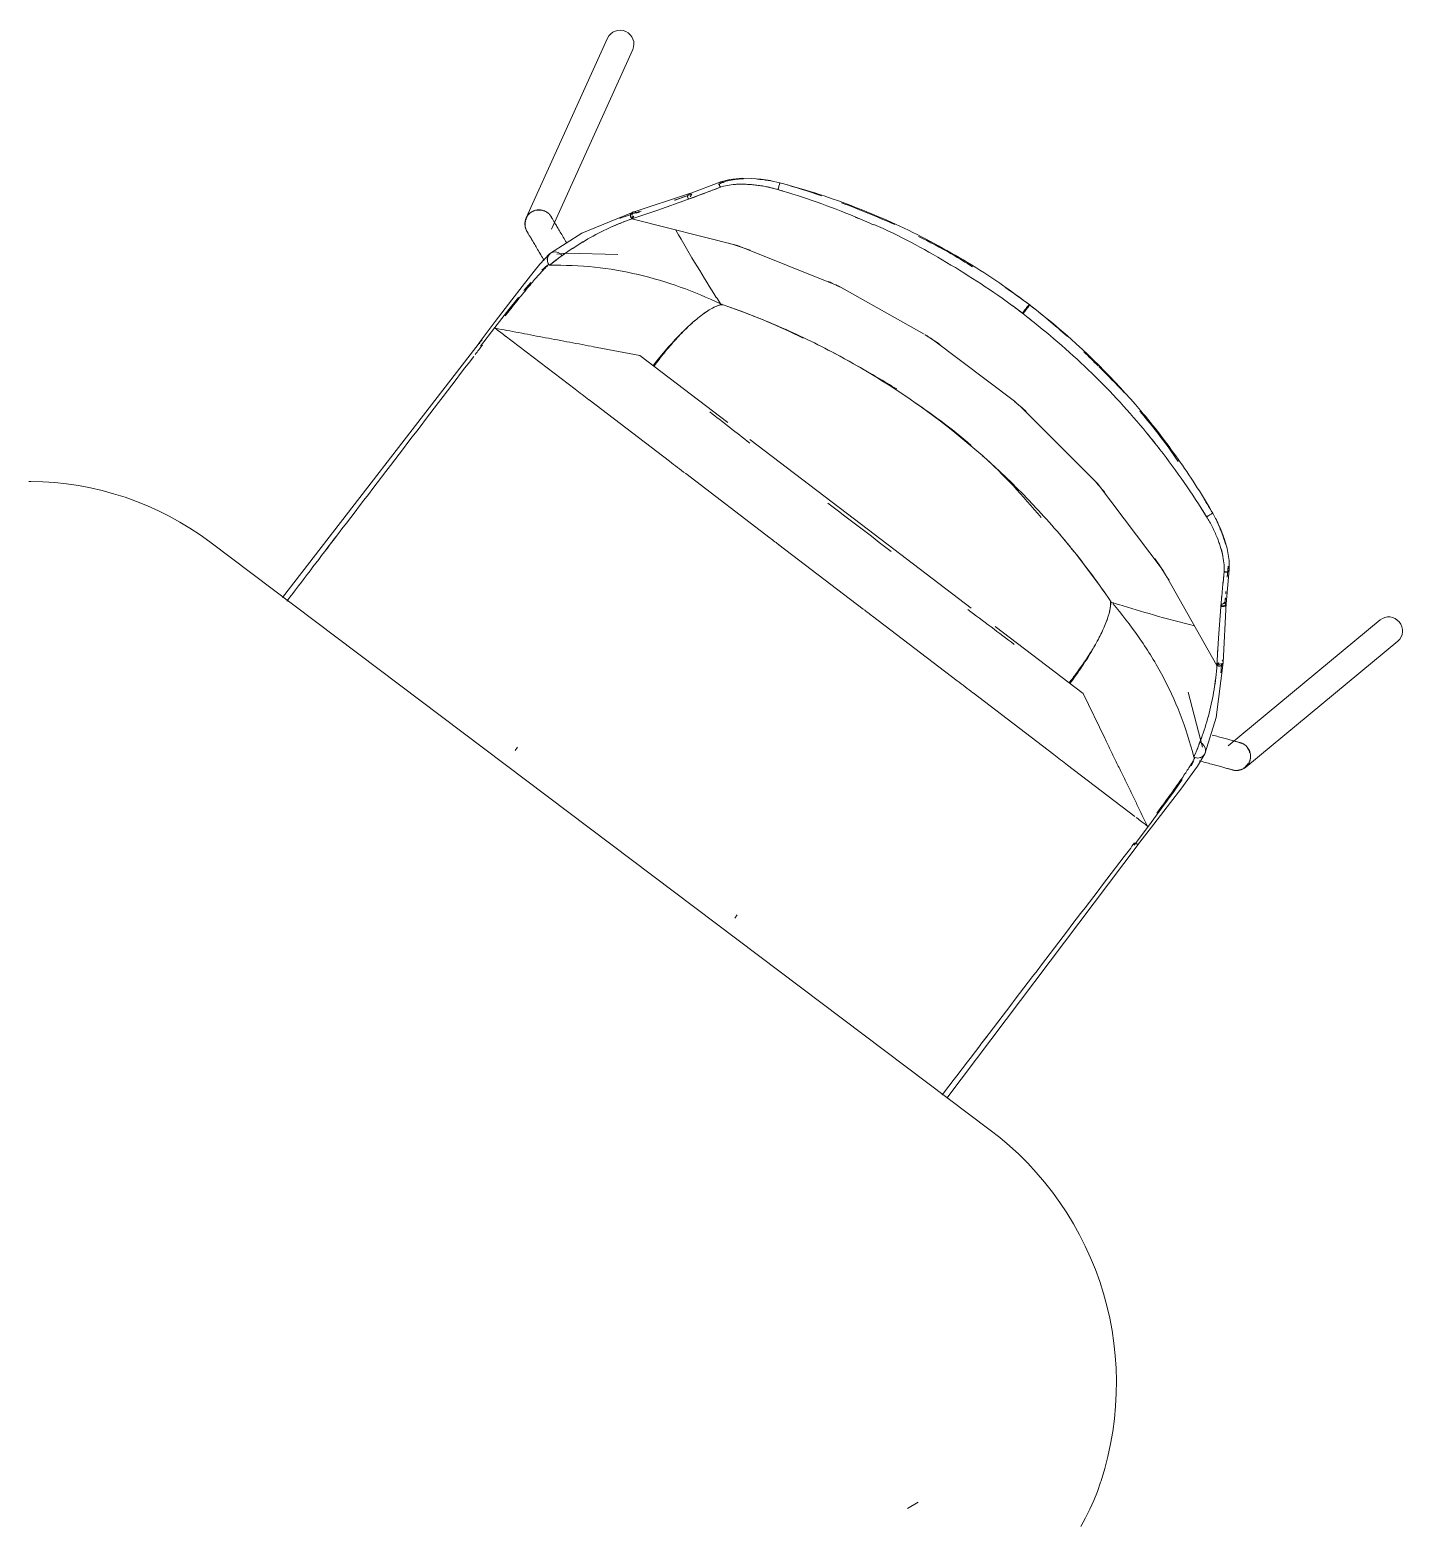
# Model space of a CAD drawing. Header units: millimetres. Extents: x 79795 to 317870, y -36033 to 97293.
# Drawn here: x 168644 to 169422, y 11565 to 12410 of the extents above; entities that cross this region are included whole.
import ezdxf

# ---------------------------------------------------------------- set-up
doc = ezdxf.new("R2010")
doc.units = ezdxf.units.MM
doc.header["$MEASUREMENT"] = 0
doc.layers.add('I-FURN', color=8, linetype='CONTINUOUS', lineweight=9)

msp = doc.modelspace()

# ---------------------------------------------------------------- linework, layer by layer
at = {"layer": 'I-FURN'}
for p, q in [((168971.22, 12405.4), (168925.16, 12303.66)), ((168939.37, 12297.23), (168985.43, 12398.96)), ((169035.33, 12323.96), (169017.38, 12317.27)), ((169037.46, 12324.02), (169033.84, 12322.65)), ((169034.87, 12323.67), (169034.63, 12323.35)), ((169035.19, 12323.9), (169034.87, 12323.67)), ((169035.55, 12324.02), (169035.19, 12323.9)), ((169040.44, 12325.37), (169035.26, 12323.93)), ((169035.94, 12324.03), (169035.55, 12324.02)), ((169036.34, 12323.93), (169035.94, 12324.03)), ((169036.7, 12323.72), (169036.34, 12323.93)), ((169047.34, 12326.02), (169040.44, 12325.37)), ((169052.49, 12325.98), (169047.34, 12326.02)), ((169057.95, 12325.51), (169052.49, 12325.98)), ((169063.36, 12324.67), (169057.95, 12325.51)), ((169017.55, 12317.33), (168985.6, 12306.87)), ((169018.67, 12317.03), (169009.38, 12313.7)), ((169016.36, 12315.8), (169016.44, 12316.23)), ((169016.39, 12315.35), (169016.36, 12315.8)), ((169016.39, 12313.94), (169035.16, 12321)), ((169016.52, 12314.91), (169016.39, 12315.35)), ((169016.44, 12316.23), (169016.61, 12316.63)), ((169016.58, 12316.29), (169016.51, 12315.85)), ((169016.51, 12315.85), (169016.54, 12315.4)), ((169016.54, 12315.4), (169016.67, 12314.96)), ((169016.75, 12316.68), (169016.58, 12316.29)), ((169016.87, 12316.95), (169017.2, 12317.19)), ((169017.35, 12317.25), (169017.01, 12317.01)), ((169017.2, 12317.19), (169017.58, 12317.33)), ((169017.73, 12317.38), (169017.35, 12317.25)), ((169017.58, 12317.33), (169017.99, 12317.35)), ((169018.14, 12317.41), (169017.73, 12317.38)), ((169018.78, 12317.07), (169017.9, 12315.6)), ((169018.06, 12315.68), (169018.93, 12317.13)), ((169034.48, 12322.96), (169034.43, 12322.54)), ((169034.43, 12322.54), (169034.47, 12322.1)), ((169034.47, 12322.1), (169034.62, 12321.68)), ((169034.62, 12321.68), (169034.86, 12321.3)), ((169034.86, 12321.3), (169035.17, 12320.99)), ((169067.71, 12319.94), (169067.65, 12319.73)), ((169067.8, 12320.26), (169067.71, 12319.94)), ((169067.91, 12320.65), (169067.8, 12320.26)), ((169068.03, 12321.09), (169067.91, 12320.65)), ((169068.17, 12321.56), (169068.03, 12321.09)), ((169068.3, 12322.03), (169068.17, 12321.56)), ((169068.43, 12322.47), (169068.3, 12322.03)), ((169068.54, 12322.86), (169068.43, 12322.47)), ((169068.62, 12323.16), (169068.54, 12322.86)), ((169068.69, 12323.37), (169068.62, 12323.16)), ((169068.72, 12323.47), (169068.69, 12323.37)), ((168927.71, 12306.63), (168927.97, 12306.81)), ((168927.97, 12306.81), (168928.24, 12306.98)), ((168928.24, 12306.98), (168928.31, 12307.03)), ((168928.31, 12307.03), (168928.59, 12307.19)), ((168928.59, 12307.19), (168928.88, 12307.33)), ((168928.88, 12307.33), (168929.17, 12307.47)), ((168929.17, 12307.47), (168929.46, 12307.59)), ((168929.46, 12307.59), (168929.76, 12307.7)), ((168929.76, 12307.7), (168930.07, 12307.8)), ((168930.07, 12307.8), (168930.37, 12307.89)), ((168930.37, 12307.89), (168930.68, 12307.96)), ((168930.68, 12307.96), (168931, 12308.02)), ((168931, 12308.02), (168931.32, 12308.07)), ((168931.32, 12308.07), (168931.63, 12308.11)), ((168931.63, 12308.11), (168931.95, 12308.13)), ((168931.95, 12308.13), (168932.27, 12308.14)), ((168932.27, 12308.14), (168932.59, 12308.14)), ((168932.59, 12308.14), (168932.91, 12308.13)), ((168932.91, 12308.13), (168933.23, 12308.1)), ((168933.23, 12308.1), (168933.55, 12308.06)), ((168933.55, 12308.06), (168933.86, 12308.01)), ((168933.86, 12308.01), (168934.18, 12307.94)), ((168934.18, 12307.94), (168934.49, 12307.87)), ((168934.49, 12307.87), (168934.79, 12307.78)), ((168934.79, 12307.78), (168935.1, 12307.67)), ((168935.1, 12307.67), (168935.4, 12307.56)), ((168935.4, 12307.56), (168935.69, 12307.43)), ((168935.69, 12307.43), (168935.98, 12307.3)), ((168935.98, 12307.3), (168936.26, 12307.15)), ((168936.26, 12307.15), (168936.54, 12306.99)), ((168936.54, 12306.99), (168936.81, 12306.81)), ((168936.81, 12306.81), (168937.07, 12306.63)), ((168985.6, 12306.87), (168956.66, 12294.92)), ((168984.81, 12306.43), (168985.21, 12306.7)), ((168984.98, 12302.98), (168999.59, 12307.9)), ((168985.21, 12306.7), (168985.14, 12304.95)), ((168989.2, 12306.92), (168987.37, 12306.34)), ((168999.59, 12307.9), (169016.39, 12313.94)), ((169016.75, 12314.51), (169016.52, 12314.91)), ((169016.67, 12314.96), (169016.89, 12314.57)), ((169017.05, 12314.18), (169016.75, 12314.51)), ((169016.89, 12314.57), (169017.2, 12314.24)), ((168924.39, 12300.35), (168924.41, 12300.67)), ((168924.39, 12300.03), (168924.39, 12300.35)), ((168924.4, 12299.71), (168924.39, 12300.03)), ((168924.43, 12299.39), (168924.4, 12299.71)), ((168924.41, 12300.67), (168924.43, 12300.99)), ((168924.43, 12300.99), (168924.47, 12301.3)), ((168924.46, 12299.07), (168924.43, 12299.39)), ((168924.51, 12298.75), (168924.46, 12299.07)), ((168924.47, 12301.3), (168924.53, 12301.62)), ((168924.57, 12298.44), (168924.51, 12298.75)), ((168924.53, 12301.62), (168924.59, 12301.93)), ((168924.65, 12298.13), (168924.57, 12298.44)), ((168924.59, 12301.93), (168924.67, 12302.24)), ((168924.67, 12302.24), (168924.76, 12302.55)), ((168924.76, 12302.55), (168924.86, 12302.85)), ((168924.86, 12302.85), (168924.98, 12303.15)), ((168924.98, 12303.15), (168925.1, 12303.45)), ((168925.1, 12303.45), (168925.24, 12303.73)), ((168925.24, 12303.73), (168925.39, 12304.02)), ((168925.39, 12304.02), (168925.55, 12304.29)), ((168925.55, 12304.29), (168925.72, 12304.56)), ((168925.72, 12304.56), (168925.9, 12304.83)), ((168925.9, 12304.83), (168926.1, 12305.08)), ((168926.1, 12305.08), (168926.3, 12305.33)), ((168926.3, 12305.33), (168926.51, 12305.57)), ((168926.51, 12305.57), (168926.73, 12305.8)), ((168926.73, 12305.8), (168926.96, 12306.02)), ((168926.96, 12306.02), (168927.2, 12306.24)), ((168927.2, 12306.24), (168927.45, 12306.44)), ((168927.45, 12306.44), (168927.71, 12306.63)), ((168937.07, 12306.63), (168937.33, 12306.44)), ((168937.33, 12306.44), (168937.58, 12306.24)), ((168937.58, 12306.24), (168937.82, 12306.03)), ((168937.82, 12306.03), (168938.05, 12305.8)), ((168938.05, 12305.8), (168938.27, 12305.57)), ((168938.27, 12305.57), (168938.48, 12305.33)), ((168938.48, 12305.33), (168938.68, 12305.09)), ((168938.68, 12305.09), (168938.88, 12304.83)), ((168938.88, 12304.83), (168939.06, 12304.57)), ((168939.06, 12304.57), (168939.23, 12304.3)), ((168939.23, 12304.3), (168939.27, 12304.22)), ((168939.28, 12304.22), (168939.27, 12304.22)), ((168939.27, 12304.22), (168939.28, 12304.21)), ((168939.3, 12304.18), (168939.28, 12304.22)), ((168939.28, 12304.21), (168939.31, 12304.16)), ((168939.34, 12304.11), (168939.3, 12304.18)), ((168939.31, 12304.16), (168939.36, 12304.07)), ((168939.4, 12304), (168939.34, 12304.11)), ((168939.36, 12304.07), (168939.38, 12304.04)), ((168939.48, 12303.87), (168939.4, 12304)), ((168939.59, 12303.7), (168939.48, 12303.87)), ((168939.71, 12303.49), (168939.59, 12303.7)), ((168939.84, 12303.26), (168939.71, 12303.49)), ((168940, 12302.99), (168939.84, 12303.26)), ((168940.18, 12302.69), (168940, 12302.99)), ((168940.37, 12302.37), (168940.18, 12302.69)), ((168940.59, 12302.01), (168940.37, 12302.37)), ((168940.82, 12301.62), (168940.59, 12302.01)), ((168941.07, 12301.2), (168940.82, 12301.62)), ((168941.33, 12300.75), (168941.07, 12301.2)), ((168941.61, 12300.28), (168941.33, 12300.75)), ((168941.91, 12299.77), (168941.61, 12300.28)), ((168942.22, 12299.25), (168941.91, 12299.77)), ((168942.55, 12298.69), (168942.22, 12299.25)), ((168942.89, 12298.12), (168942.55, 12298.69)), ((168984.1, 12304.72), (168984.13, 12305.2)), ((168984.2, 12304.24), (168984.1, 12304.72)), ((168984.13, 12305.2), (168984.25, 12305.66)), ((168984.4, 12303.8), (168984.2, 12304.24)), ((168984.25, 12305.66), (168984.49, 12306.08)), ((168984.69, 12303.41), (168984.4, 12303.8)), ((168984.49, 12306.08), (168984.81, 12306.43)), ((168985.06, 12303.1), (168984.69, 12303.41)), ((169044.76, 12287.93), (168984.98, 12302.98)), ((168985.06, 12303.1), (168986.05, 12304.57)), ((168985.06, 12303.09), (168986.11, 12304.57)), ((168986.05, 12304.57), (168985.06, 12303.09)), ((168985.06, 12303.09), (168986.11, 12304.57)), ((168985.12, 12304.53), (168985.06, 12303.1)), ((168924.74, 12297.82), (168924.65, 12298.13)), ((168924.83, 12297.52), (168924.74, 12297.82)), ((168924.95, 12297.22), (168924.83, 12297.52)), ((168925.07, 12296.92), (168924.95, 12297.22)), ((168925.2, 12296.63), (168925.07, 12296.92)), ((168925.35, 12296.35), (168925.2, 12296.63)), ((168925.51, 12296.07), (168925.35, 12296.35)), ((168925.53, 12296.04), (168925.51, 12296.07)), ((168925.51, 12296.07), (168925.51, 12296.07)), ((168925.51, 12296.07), (168925.52, 12296.05)), ((168925.52, 12296.05), (168925.55, 12296)), ((168925.56, 12295.98), (168925.53, 12296.04)), ((168925.55, 12296), (168925.6, 12295.92)), ((168925.62, 12295.88), (168925.56, 12295.98)), ((168925.6, 12295.92), (168925.67, 12295.8)), ((168925.67, 12295.8), (168925.75, 12295.65)), ((168925.75, 12295.65), (168925.86, 12295.47)), ((168925.86, 12295.47), (168925.99, 12295.26)), ((168925.99, 12295.26), (168926.13, 12295.01)), ((168926.13, 12295.01), (168926.3, 12294.73)), ((168926.3, 12294.73), (168926.48, 12294.42)), ((168926.48, 12294.42), (168926.68, 12294.08)), ((168926.68, 12294.08), (168926.9, 12293.71)), ((168926.9, 12293.71), (168927.14, 12293.31)), ((168927.14, 12293.31), (168927.4, 12292.88)), ((168927.4, 12292.88), (168927.67, 12292.42)), ((168927.67, 12292.42), (168927.95, 12291.94)), ((168927.95, 12291.94), (168928.26, 12291.43)), ((168928.26, 12291.43), (168928.58, 12290.89)), ((168928.58, 12290.89), (168928.91, 12290.33)), ((168928.91, 12290.33), (168929.26, 12289.74)), ((168956.66, 12294.92), (168938.88, 12283.64)), ((168943.25, 12297.51), (168942.89, 12298.12)), ((168943.62, 12296.89), (168943.25, 12297.51)), ((168944, 12296.24), (168943.62, 12296.89)), ((168944.4, 12295.58), (168944, 12296.24)), ((168944.8, 12294.89), (168944.4, 12295.58)), ((168945.22, 12294.19), (168944.8, 12294.89)), ((168945.65, 12293.46), (168945.22, 12294.19)), ((168946.08, 12292.73), (168945.65, 12293.46)), ((168946.53, 12291.97), (168946.08, 12292.73)), ((168946.98, 12291.21), (168946.53, 12291.97)), ((168947.45, 12290.43), (168946.98, 12291.21)), ((168947.91, 12289.64), (168947.45, 12290.43)), ((168929.26, 12289.74), (168929.62, 12289.13)), ((168929.62, 12289.13), (168929.99, 12288.5)), ((168929.99, 12288.5), (168930.38, 12287.84)), ((168930.38, 12287.84), (168930.78, 12287.17)), ((168930.78, 12287.17), (168931.19, 12286.48)), ((168931.19, 12286.48), (168931.61, 12285.77)), ((168931.61, 12285.77), (168932.04, 12285.04)), ((168932.04, 12285.04), (168932.48, 12284.29)), ((168932.48, 12284.29), (168932.93, 12283.54)), ((168938.4, 12283.31), (168932.82, 12277.32)), ((168932.93, 12283.54), (168933.39, 12282.76)), ((168933.39, 12282.76), (168933.85, 12281.98)), ((168933.85, 12281.98), (168934.32, 12281.19)), ((168937.27, 12281.29), (168937.73, 12282.36)), ((168939.29, 12283.87), (168938.4, 12283.31)), ((168938.45, 12283.27), (168939.38, 12283.96)), ((168939.86, 12284.1), (168939.29, 12283.87)), ((168939.38, 12283.96), (168939.61, 12284.07)), ((168940.47, 12284.26), (168939.86, 12284.1)), ((168941.79, 12284.32), (168940.47, 12284.26)), ((168943.17, 12283.99), (168941.79, 12284.32)), ((168948.18, 12283.57), (168942.47, 12283.01)), ((168944.47, 12283.26), (168943.17, 12283.99)), ((168945.55, 12282.14), (168944.47, 12283.26)), ((168976.99, 12282.81), (168948.18, 12283.57)), ((169102.02, 12264.93), (169044.76, 12287.93)), ((168929.68, 12273.5), (168922.8, 12264.82)), ((168932.82, 12277.32), (168929.68, 12273.5)), ((168933.98, 12274.08), (168937.11, 12276.83)), ((168934.32, 12281.19), (168934.8, 12280.38)), ((168934.8, 12280.38), (168935.28, 12279.57)), ((168937.09, 12280.12), (168937.27, 12281.29)), ((168937.11, 12276.83), (168937.95, 12277.19)), ((168922.8, 12264.82), (168916.95, 12257.25)), ((168923.88, 12262.43), (168927.72, 12267.07)), ((169150.45, 12237.83), (169102.02, 12264.93)), ((168916.95, 12257.25), (168907.66, 12244.99)), ((168915.32, 12251.73), (168920.69, 12258.49)), ((168907.4, 12241.61), (168915.32, 12251.73)), ((168913.26, 12248.24), (168916.27, 12251.93)), ((168916.27, 12251.93), (168916.36, 12252.03)), ((169206.01, 12249.76), (169206.2, 12250.01)), ((169206.2, 12250.01), (169206.5, 12250.4)), ((169206.56, 12249.73), (169206.37, 12249.48)), ((169206.5, 12250.4), (169206.89, 12250.91)), ((169206.86, 12250.12), (169206.56, 12249.73)), ((169207.25, 12250.63), (169206.86, 12250.12)), ((169206.89, 12250.91), (169207.34, 12251.51)), ((169207.71, 12251.23), (169207.25, 12250.63)), ((169207.34, 12251.51), (169207.83, 12252.15)), ((169208.2, 12251.87), (169207.71, 12251.23)), ((169207.83, 12252.15), (169208.32, 12252.79)), ((169208.68, 12252.51), (169208.2, 12251.87)), ((169208.32, 12252.79), (169208.78, 12253.39)), ((169209.14, 12253.11), (169208.68, 12252.51)), ((169208.78, 12253.39), (169209.17, 12253.9)), ((169209.53, 12253.62), (169209.14, 12253.11)), ((169209.17, 12253.9), (169209.47, 12254.29)), ((169209.47, 12254.29), (169209.66, 12254.54)), ((169209.83, 12254.01), (169209.53, 12253.62)), ((169209.66, 12254.54), (169209.72, 12254.63)), ((169210.02, 12254.26), (169209.83, 12254.01)), ((169210.09, 12254.35), (169210.02, 12254.26)), ((168907.66, 12244.99), (168898.57, 12232.86)), ((168899.2, 12231.04), (168907.4, 12241.61)), ((168899.8, 12234.43), (168787.12, 12088.68)), ((168899.83, 12234.44), (168899.8, 12234.38)), ((168899.89, 12234.23), (168900.11, 12233.99)), ((168900.27, 12234.27), (168899.99, 12234.4)), ((168952.81, 12206.63), (168913.18, 12236.88)), ((168962.26, 12230.87), (168989.5, 12225.76)), ((169155.71, 12234.4), (169150.99, 12237.48)), ((169201.41, 12199.87), (169155.71, 12234.4)), ((168989.5, 12225.76), (169039.33, 12187.72)), ((169006.26, 12165.83), (168960.68, 12200.62)), ((169204.81, 12196.92), (169201.57, 12199.73)), ((169248.42, 12153.18), (169204.81, 12196.92)), ((169051.74, 12178.25), (169114.9, 12130.03)), ((169063.16, 12122.4), (169015.4, 12158.85)), ((168644.7, 12154.38), (168643.72, 12154.38)), ((168651.5, 12154.2), (168644.7, 12154.38)), ((168658.29, 12153.75), (168651.5, 12154.2)), ((168665.05, 12153.04), (168658.29, 12153.75)), ((168671.78, 12152.05), (168665.05, 12153.04)), ((168678.46, 12150.79), (168671.78, 12152.05)), ((168685.09, 12149.27), (168678.46, 12150.79)), ((168691.65, 12147.48), (168685.09, 12149.27)), ((168698.13, 12145.44), (168691.65, 12147.48)), ((169285.71, 12104), (169248.42, 12153.18)), ((168704.53, 12143.13), (168698.13, 12145.44)), ((168710.83, 12140.57), (168704.53, 12143.13)), ((168717.02, 12137.77), (168710.83, 12140.57)), ((168723.09, 12134.71), (168717.02, 12137.77)), ((168729.04, 12131.42), (168723.09, 12134.71)), ((168734.85, 12127.89), (168729.04, 12131.42)), ((169114.9, 12130.03), (169177.02, 12082.61)), ((169310.24, 12134.41), (169310.34, 12134.46)), ((169310.34, 12134.46), (169310.54, 12134.58)), ((169310.54, 12134.58), (169310.81, 12134.75)), ((169310.81, 12134.75), (169311.16, 12134.96)), ((169311.16, 12134.96), (169311.56, 12135.19)), ((169311.56, 12135.19), (169311.98, 12135.45)), ((169311.98, 12135.45), (169312.39, 12135.7)), ((169312.39, 12135.7), (169312.79, 12135.94)), ((169312.79, 12135.94), (169313.13, 12136.15)), ((169313.13, 12136.15), (169313.4, 12136.31)), ((169313.4, 12136.31), (169313.58, 12136.42)), ((169313.58, 12136.42), (169313.67, 12136.48)), ((169316.24, 12131.64), (169318.48, 12126.64)), ((168740.52, 12124.13), (168734.85, 12127.89)), ((168746.03, 12120.15), (168740.52, 12124.13)), ((169318.48, 12126.64), (169320.37, 12121.49)), ((169320.37, 12121.49), (169321.77, 12116.53)), ((169187.77, 11787.27), (168746.03, 12120.15)), ((169115.87, 12082.15), (169068.13, 12118.6)), ((169321.77, 12116.53), (169322.96, 12109.7)), ((169315.99, 12050.31), (169285.71, 12104)), ((169322.96, 12104.5), (169321.21, 12085.07)), ((169322.44, 12106.44), (169321.86, 12100.32)), ((169322.96, 12109.7), (169322.94, 12104.33)), ((169319.5, 12096.88), (169320.14, 12103.46)), ((169318.27, 12083.49), (169318.84, 12089.83)), ((169320.82, 12088.47), (169320.65, 12086.51)), ((169321.12, 12092.04), (169321.02, 12090.83)), ((169316.87, 12065.69), (169318.27, 12083.49)), ((169319.2, 12085.24), (169318.35, 12084.35)), ((169318.35, 12084.35), (169318.75, 12084.14)), ((169318.75, 12084.14), (169319.19, 12084.03)), ((169319.19, 12084.03), (169319.64, 12084.02)), ((169319.56, 12085.24), (169320.64, 12086.37)), ((169321.24, 12085.5), (169319.57, 12051.93)), ((169319.64, 12084.02), (169320.09, 12084.11)), ((169320.09, 12084.11), (169320.49, 12084.3)), ((169320.49, 12084.3), (169320.82, 12084.57)), ((169320.65, 12086.51), (169320.54, 12085.16)), ((169320.82, 12084.57), (169321.07, 12084.9)), ((169321.07, 12084.9), (169321.21, 12085.29)), ((169321.24, 12085.69), (169321.16, 12086.09)), ((169321.21, 12085.29), (169321.24, 12085.69)), ((169168.96, 12041.63), (169121.11, 12078.16)), ((169190.46, 12072.35), (169240.3, 12034.31)), ((169408.45, 12076.04), (169322.46, 12004.8)), ((169315.99, 12050.31), (169316.87, 12065.69)), ((169332.41, 11992.78), (169418.4, 12064.03)), ((169319.57, 12051.93), (169315.67, 12020.86)), ((169317.22, 12051.81), (169316.07, 12050.41)), ((169317.22, 12051.81), (169316.07, 12050.41)), ((169317.23, 12051.75), (169316.07, 12050.41)), ((169316.07, 12050.41), (169317.45, 12050.85)), ((169316.48, 12050.14), (169316.07, 12050.41)), ((169316.08, 12050.41), (169317.23, 12051.75)), ((169316.93, 12049.96), (169316.48, 12050.14)), ((169317.41, 12049.88), (169316.93, 12049.96)), ((169317.89, 12049.92), (169317.41, 12049.88)), ((169317.69, 12050.92), (169319.52, 12051.51)), ((169318.35, 12050.06), (169317.89, 12049.92)), ((169318.76, 12050.31), (169318.35, 12050.06)), ((169319.1, 12050.65), (169318.76, 12050.31)), ((169319.36, 12051.05), (169319.1, 12050.65)), ((169319.52, 12051.51), (169319.36, 12051.05)), ((169223.67, 11999.87), (169178.02, 12034.71)), ((169240.3, 12034.31), (169252.57, 12009.07)), ((169307.93, 12004.03), (169299.77, 12035.2)), ((169315.67, 12020.86), (169309.48, 12000.74)), ((168920.25, 12003.94), (168918.94, 12002.22)), ((169306.28, 12006.77), (169307.64, 12006.02)), ((169307.64, 12006.02), (169308.69, 12004.97)), ((169308.69, 12004.97), (169309.37, 12003.73)), ((169309.37, 12003.73), (169309.66, 12002.44)), ((169313.44, 12010.88), (169313.36, 12010.9)), ((169314.32, 12010.64), (169313.44, 12010.88)), ((169315.19, 12010.4), (169314.32, 12010.64)), ((169316.04, 12010.17), (169315.19, 12010.4)), ((169316.87, 12009.94), (169316.04, 12010.17)), ((169317.68, 12009.71), (169316.87, 12009.94)), ((169318.48, 12009.49), (169317.68, 12009.71)), ((169319.26, 12009.28), (169318.48, 12009.49)), ((169320.01, 12009.07), (169319.26, 12009.28)), ((169320.75, 12008.87), (169320.01, 12009.07)), ((169321.46, 12008.68), (169320.75, 12008.87)), ((169322.14, 12008.49), (169321.46, 12008.68)), ((169322.8, 12008.31), (169322.14, 12008.49)), ((169323.43, 12008.14), (169322.8, 12008.31)), ((169324.03, 12007.97), (169323.43, 12008.14)), ((169324.6, 12007.81), (169324.03, 12007.97)), ((169325.15, 12007.66), (169324.6, 12007.81)), ((169325.66, 12007.52), (169325.15, 12007.66)), ((169326.14, 12007.39), (169325.66, 12007.52)), ((169326.59, 12007.27), (169326.14, 12007.39)), ((169327, 12007.15), (169326.59, 12007.27)), ((169327.39, 12007.05), (169327, 12007.15)), ((169327.73, 12006.95), (169327.39, 12007.05)), ((169328.05, 12006.87), (169327.73, 12006.95)), ((169328.32, 12006.79), (169328.05, 12006.87)), ((169328.56, 12006.73), (169328.32, 12006.79)), ((169328.77, 12006.67), (169328.56, 12006.73)), ((169328.93, 12006.62), (169328.77, 12006.67)), ((169329.06, 12006.59), (169328.93, 12006.62)), ((169329.02, 12006.6), (169329.13, 12006.57)), ((169329.16, 12006.56), (169329.06, 12006.59)), ((169329.13, 12006.57), (169329.2, 12006.55)), ((169329.21, 12006.55), (169329.16, 12006.56)), ((169329.2, 12006.55), (169329.23, 12006.54)), ((169329.23, 12006.54), (169329.21, 12006.55)), ((169329.23, 12006.54), (169329.54, 12006.45)), ((169329.23, 12006.54), (169329.23, 12006.54)), ((169329.54, 12006.45), (169329.84, 12006.35)), ((169329.84, 12006.35), (169330.14, 12006.23)), ((169330.14, 12006.23), (169330.43, 12006.11)), ((169330.43, 12006.11), (169330.72, 12005.97)), ((169330.72, 12005.97), (169331.01, 12005.82)), ((169331.01, 12005.82), (169331.28, 12005.66)), ((169331.28, 12005.66), (169331.55, 12005.48)), ((169331.55, 12005.48), (169331.81, 12005.3)), ((169331.81, 12005.3), (169332.07, 12005.11)), ((169332.07, 12005.11), (169332.32, 12004.91)), ((169332.32, 12004.91), (169332.56, 12004.69)), ((169332.56, 12004.69), (169332.79, 12004.47)), ((169332.79, 12004.47), (169333.01, 12004.24)), ((169333.01, 12004.24), (169333.22, 12004)), ((169333.22, 12004), (169333.42, 12003.75)), ((169333.42, 12003.75), (169333.61, 12003.49)), ((169333.61, 12003.49), (169333.79, 12003.23)), ((169333.79, 12003.23), (169333.96, 12002.96)), ((169333.96, 12002.96), (169334.12, 12002.68)), ((169334.12, 12002.68), (169334.27, 12002.4)), ((169303.01, 11996.25), (169301.55, 11993.49)), ((169303.5, 11998.14), (169303.38, 11997.23)), ((169309.29, 12000.19), (169304.98, 11993.23)), ((169305.93, 11996.35), (169306.84, 11996.1)), ((169307.64, 11998.56), (169306.55, 11998.08)), ((169306.84, 11996.1), (169307.75, 11995.85)), ((169308.55, 11999.29), (169307.64, 11998.56)), ((169307.75, 11995.85), (169308.65, 11995.6)), ((169308.65, 11995.6), (169309.53, 11995.36)), ((169309.65, 12001.31), (169309.24, 12000.23)), ((169309.59, 12001.2), (169309.29, 12000.19)), ((169309.53, 11995.36), (169310.41, 11995.12)), ((169309.66, 12001.8), (169309.59, 12001.2)), ((169309.66, 12002.44), (169309.66, 12001.8)), ((169310.41, 11995.12), (169311.26, 11994.88)), ((169311.26, 11994.88), (169312.11, 11994.65)), ((169312.11, 11994.65), (169312.94, 11994.43)), ((169312.94, 11994.43), (169313.75, 11994.2)), ((169313.75, 11994.2), (169314.53, 11993.99)), ((169333.59, 11994.13), (169333.39, 11993.87)), ((169333.77, 11994.39), (169333.59, 11994.13)), ((169333.94, 11994.66), (169333.77, 11994.39)), ((169334.1, 11994.94), (169333.94, 11994.66)), ((169334.25, 11995.22), (169334.1, 11994.94)), ((169334.39, 11995.51), (169334.25, 11995.22)), ((169334.27, 12002.4), (169334.41, 12002.11)), ((169334.52, 11995.8), (169334.39, 11995.51)), ((169334.41, 12002.11), (169334.53, 12001.82)), ((169334.63, 11996.1), (169334.52, 11995.8)), ((169334.53, 12001.82), (169334.65, 12001.52)), ((169334.74, 11996.4), (169334.63, 11996.1)), ((169334.65, 12001.52), (169334.75, 12001.21)), ((169334.83, 11996.71), (169334.74, 11996.4)), ((169334.75, 12001.21), (169334.84, 12000.91)), ((169334.85, 11996.79), (169334.83, 11996.71)), ((169334.84, 12000.91), (169334.92, 12000.6)), ((169334.93, 11997.1), (169334.85, 11996.79)), ((169334.92, 12000.6), (169334.98, 12000.28)), ((169334.99, 11997.42), (169334.93, 11997.1)), ((169334.98, 12000.28), (169335.03, 11999.97)), ((169335.04, 11997.73), (169334.99, 11997.42)), ((169335.03, 11999.97), (169335.07, 11999.65)), ((169335.08, 11998.05), (169335.04, 11997.73)), ((169335.07, 11999.65), (169335.1, 11999.33)), ((169335.1, 11998.37), (169335.08, 11998.05)), ((169335.1, 11999.33), (169335.11, 11999.01)), ((169335.11, 11998.69), (169335.1, 11998.37)), ((169335.11, 11999.01), (169335.11, 11998.69)), ((169269.55, 11964.84), (169231.48, 11993.9)), ((169302.13, 11989.19), (169295.57, 11980.26)), ((169304.98, 11993.23), (169302.13, 11989.19)), ((169314.53, 11993.99), (169315.3, 11993.78)), ((169315.3, 11993.78), (169316.05, 11993.57)), ((169316.05, 11993.57), (169316.78, 11993.37)), ((169316.78, 11993.37), (169317.47, 11993.18)), ((169317.47, 11993.18), (169318.15, 11992.99)), ((169318.15, 11992.99), (169318.8, 11992.82)), ((169318.8, 11992.82), (169319.42, 11992.65)), ((169319.42, 11992.65), (169320.01, 11992.48)), ((169320.01, 11992.48), (169320.57, 11992.33)), ((169320.57, 11992.33), (169321.1, 11992.18)), ((169321.1, 11992.18), (169321.6, 11992.04)), ((169321.6, 11992.04), (169322.07, 11991.92)), ((169322.07, 11991.92), (169322.51, 11991.8)), ((169322.51, 11991.8), (169322.91, 11991.69)), ((169322.91, 11991.69), (169323.28, 11991.58)), ((169323.28, 11991.58), (169323.62, 11991.49)), ((169323.62, 11991.49), (169323.91, 11991.41)), ((169323.91, 11991.41), (169324.18, 11991.34)), ((169324.18, 11991.34), (169324.4, 11991.28)), ((169324.4, 11991.28), (169324.6, 11991.22)), ((169324.6, 11991.22), (169324.75, 11991.18)), ((169324.75, 11991.18), (169324.87, 11991.15)), ((169324.83, 11991.16), (169324.79, 11991.17)), ((169324.92, 11991.13), (169324.83, 11991.16)), ((169324.87, 11991.15), (169324.95, 11991.13)), ((169324.98, 11991.12), (169324.92, 11991.13)), ((169324.95, 11991.13), (169324.99, 11991.12)), ((169325, 11991.11), (169324.98, 11991.12)), ((169324.99, 11991.12), (169325, 11991.11)), ((169325.08, 11991.09), (169325, 11991.11)), ((169325.39, 11991.02), (169325.08, 11991.09)), ((169325.7, 11990.95), (169325.39, 11991.02)), ((169326.02, 11990.9), (169325.7, 11990.95)), ((169326.34, 11990.87), (169326.02, 11990.9)), ((169326.66, 11990.84), (169326.34, 11990.87)), ((169326.98, 11990.83), (169326.66, 11990.84)), ((169327.3, 11990.83), (169326.98, 11990.83)), ((169327.62, 11990.84), (169327.3, 11990.83)), ((169327.93, 11990.87), (169327.62, 11990.84)), ((169328.25, 11990.91), (169327.93, 11990.87)), ((169328.57, 11990.96), (169328.25, 11990.91)), ((169328.88, 11991.03), (169328.57, 11990.96)), ((169329.19, 11991.1), (169328.88, 11991.03)), ((169329.5, 11991.19), (169329.19, 11991.1)), ((169329.8, 11991.29), (169329.5, 11991.19)), ((169330.1, 11991.41), (169329.8, 11991.29)), ((169330.4, 11991.53), (169330.1, 11991.41)), ((169330.69, 11991.67), (169330.4, 11991.53)), ((169330.97, 11991.82), (169330.69, 11991.67)), ((169331.25, 11991.98), (169330.97, 11991.82)), ((169331.52, 11992.15), (169331.25, 11991.98)), ((169331.78, 11992.33), (169331.52, 11992.15)), ((169332.04, 11992.52), (169331.78, 11992.33)), ((169332.28, 11992.72), (169332.04, 11992.52)), ((169332.52, 11992.94), (169332.28, 11992.72)), ((169332.76, 11993.16), (169332.52, 11992.94)), ((169332.98, 11993.39), (169332.76, 11993.16)), ((169333.19, 11993.63), (169332.98, 11993.39)), ((169333.39, 11993.87), (169333.19, 11993.63)), ((169291.88, 11979.15), (169284.91, 11969.6)), ((169295.57, 11980.26), (169289.81, 11972.63)), ((169296.46, 11985.63), (169291.88, 11979.15)), ((169284.91, 11969.6), (169277.25, 11959.3)), ((169289.81, 11972.63), (169280.43, 11960.43)), ((169284.93, 11970.68), (169282.09, 11966.69)), ((169280.43, 11960.43), (169271.12, 11948.47)), ((169277.25, 11959.3), (169269.2, 11948.59)), ((169271.44, 11948.93), (169163.18, 11805.27)), ((169270.09, 11949.65), (169270.55, 11949.34)), ((169270.55, 11949.34), (169270.94, 11949.11)), ((169270.94, 11949.11), (169271.23, 11948.96)), ((169271.37, 11949.1), (169271.17, 11949.33)), ((169271.23, 11948.96), (169271.4, 11948.91)), ((169271.45, 11948.96), (169271.37, 11949.1)), ((169271.4, 11948.91), (169271.45, 11948.96)), ((169043.27, 11907.31), (169044.58, 11909.03)), ((169193.13, 11783.08), (169187.77, 11787.27)), ((169198.6, 11778.43), (169193.13, 11783.08)), ((169203.88, 11773.58), (169198.6, 11778.43)), ((169208.96, 11768.51), (169203.88, 11773.58)), ((169213.84, 11763.25), (169208.96, 11768.51)), ((169218.5, 11757.79), (169213.84, 11763.25)), ((169222.94, 11752.16), (169218.5, 11757.79)), ((169227.15, 11746.35), (169222.94, 11752.16)), ((169231.12, 11740.37), (169227.15, 11746.35)), ((169234.85, 11734.24), (169231.12, 11740.37)), ((169238.34, 11727.97), (169234.85, 11734.24)), ((169241.57, 11721.57), (169238.34, 11727.97)), ((169244.54, 11715.04), (169241.57, 11721.57)), ((169247.25, 11708.39), (169244.54, 11715.04)), ((169249.69, 11701.64), (169247.25, 11708.39)), ((169251.86, 11694.8), (169249.69, 11701.64)), ((169253.75, 11687.88), (169251.86, 11694.8)), ((169255.37, 11680.89), (169253.75, 11687.88)), ((169256.7, 11673.84), (169255.37, 11680.89)), ((169257.75, 11666.75), (169256.7, 11673.84)), ((169258.52, 11659.61), (169257.75, 11666.75)), ((169259, 11652.45), (169258.52, 11659.61)), ((169259.2, 11645.28), (169259, 11652.45)), ((169259.1, 11638.11), (169259.2, 11645.28)), ((169258.06, 11623.8), (169258.72, 11630.94)), ((169258.72, 11630.94), (169259.1, 11638.11)), ((169257.11, 11616.69), (169258.06, 11623.8)), ((169255.87, 11609.62), (169257.11, 11616.69)), ((169254.36, 11602.61), (169255.87, 11609.62)), ((169252.56, 11595.66), (169254.36, 11602.61)), ((169250.21, 11587.93), (169250.49, 11588.79)), ((169250.49, 11588.79), (169252.56, 11595.66)), ((169246.36, 11577.68), (169248.39, 11582.77)), ((169248.39, 11582.77), (169250.21, 11587.93)), ((169147, 11576.71), (169140.86, 11573.03)), ((169241.7, 11567.78), (169244.13, 11572.68)), ((169244.13, 11572.68), (169246.36, 11577.68)), ((169239.08, 11562.97), (169241.7, 11567.78))]:
    msp.add_line(p, q, dxfattribs=at)
for centre, major_axis, ratio, start_param, end_param in [((168978.32, 12402.18), (7.11, -3.22), 0.972413, 1.570796, 3.141593), ((168978.32, 12402.18), (7.11, -3.22), 0.972413, 0, 1.570796), ((168932.27, 12300.44), (7.11, -3.22), 0.972413, 1.570796, 3.665191), ((168932.5, 12299.96), (6.88, 4.08), 0.991026, 2.356194, 3.141593), ((168932.5, 12299.96), (6.88, 4.08), 0.991026, 2.094395, 2.306929), ((169413.43, 12070.04), (-4.98, 6.01), 0.972413, 4.712389, 6.283185), ((169413.43, 12070.04), (-4.98, 6.01), 0.972413, 3.141593, 4.712389), ((169327.43, 11998.79), (-4.98, 6.01), 0.972413, 2.617994, 4.712389), ((169326.9, 11998.89), (2.12, 7.71), 0.991026, 5.235988, 5.472216), ((169326.9, 11998.89), (2.12, 7.71), 0.991026, 3.98724, 4.45059), ((169326.9, 11998.89), (2.12, 7.71), 0.991026, 3.141593, 3.665191)]:
    msp.add_ellipse(centre, major_axis=major_axis, ratio=ratio, start_param=start_param, end_param=end_param, dxfattribs=at)
for points, knots in [([(169034.63, 12323.35), (169034.76, 12323.59), (169035.05, 12323.87), (169035.54, 12324.04), (169035.93, 12324.05), (169036.33, 12323.94), (169036.57, 12323.8), (169036.69, 12323.71)], [-0.5, -0.5, -0.5, -0.5, -0.3333333, -0.25, -0.1666667, -0.0833333, 0, 0, 0, 0]), ([(169048.2, 12325.74), (169047.41, 12325.71), (169045.77, 12325.63), (169043.41, 12325.39), (169040.41, 12324.92), (169038.53, 12324.44), (169037.46, 12324.02)], [0.594049, 0.594049, 0.594049, 0.594049, 0.6666667, 0.75, 0.8333333, 1, 1, 1, 1]), ([(169048.02, 12325.92), (169046.76, 12325.87), (169044.69, 12325.76), (169043.08, 12325.43), (169042.48, 12325.28)], [0.5492901, 0.5492901, 0.5492901, 0.5492901, 0.6666667, 0.7441692, 0.7441692, 0.7441692, 0.7441692]), ([(169070.25, 12323.07), (169068.08, 12323.63), (169064.81, 12324.39), (169060.51, 12325.06), (169057.96, 12325.36), (169056.49, 12325.49), (169056.06, 12325.53)], [0, 0, 0, 0, 0.1666667, 0.25, 0.3333333, 0.368513, 0.368513, 0.368513, 0.368513]), ([(169017.05, 12314.18), (169019.92, 12315.24), (169025.81, 12317.43), (169031.99, 12319.77), (169035.16, 12320.99)], [0, 0, 0, 0, 0.5, 0.9991888, 0.9991888, 0.9991888, 0.9991888]), ([(169035.16, 12321), (169036.22, 12321.42), (169038.71, 12322.07), (169042.63, 12322.55), (169046.12, 12322.68), (169048.9, 12322.66), (169051.82, 12322.51), (169054.85, 12322.23), (169057.98, 12321.81), (169060.76, 12321.31), (169062.49, 12320.94), (169063.15, 12320.78)], [0, 0, 0, 0, 0.1666667, 0.3333333, 0.4166667, 0.5, 0.5833333, 0.6666667, 0.75, 0.8333333, 0.8844325, 0.8844325, 0.8844325, 0.8844325]), ([(169067.65, 12319.73), (169067.67, 12319.78), (169067.71, 12319.93), (169067.8, 12320.24), (169067.95, 12320.76), (169068.18, 12321.54), (169068.41, 12322.32), (169068.56, 12322.84), (169068.69, 12323.25), (169068.74, 12323.42), (169068.75, 12323.45)], [-0.9166667, -0.9166667, -0.9166667, -0.9166667, -0.8333333, -0.75, -0.6666667, -0.5, -0.3333333, -0.25, -0.1666667, 0, 0, 0, 0]), ([(169312.88, 12137.86), (169307.01, 12147.9), (169294.47, 12167.39), (169266.06, 12204.14), (169230.99, 12239.03), (169189.11, 12270.28), (169151.57, 12292.38), (169111.84, 12310.3), (169084.29, 12319.3), (169070.25, 12323.07)], [0, 0, 0, 0, 0.111111, 0.222222, 0.444444, 0.583333, 0.722222, 0.861111, 1, 1, 1, 1]), ([(168985.05, 12303.09), (168984.91, 12303.21), (168984.64, 12303.47), (168984.35, 12303.95), (168984.19, 12304.5), (168984.15, 12305.25), (168984.46, 12306.15), (168985.16, 12306.74), (168985.84, 12306.95), (168986.55, 12306.96), (168987.08, 12306.75), (168987.37, 12306.53)], [-1, -1, -1, -1, -0.916667, -0.833333, -0.75, -0.666667, -0.5, -0.333333, -0.25, -0.166667, 0, 0, 0, 0]), ([(168987.35, 12306.52), (168986.98, 12306.8), (168986.36, 12307), (168985.62, 12306.89), (168985.34, 12306.78), (168985.21, 12306.7)], [-1, -1, -1, -1, -0.4, -0.2, 0, 0, 0, 0]), ([(169103.56, 12312.15), (169108.57, 12310.28), (169118.61, 12306.26), (169128.65, 12302.09), (169133.7, 12299.88)], [-0.7681843, -0.7681843, -0.7681843, -0.7681843, -0.6666667, -0.5624253, -0.5624253, -0.5624253, -0.5624253]), ([(168938.32, 12276.77), (168941.61, 12279.45), (168948.51, 12284.6), (168959.96, 12291.83), (168970.29, 12297.18), (168976.78, 12299.95), (168979.08, 12300.86)], [0, 0, 0, 0, 0.25, 0.5, 0.75, 0.8847092, 0.8847092, 0.8847092, 0.8847092]), ([(168960.09, 12291.68), (168964.03, 12293.94), (168972.17, 12298.15), (168980.69, 12301.57), (168985.06, 12303.1)], [0.5, 0.5, 0.5, 0.5, 0.75, 0.9999791, 0.9999791, 0.9999791, 0.9999791]), ([(169121.72, 12299.68), (169120.02, 12300.44), (169116.59, 12301.96), (169113.12, 12303.37), (169111.37, 12304.05)], [-0.36909277, -0.36909277, -0.36909277, -0.36909277, -0.33333333, -0.29717322, -0.29717322, -0.29717322, -0.29717322]), ([(169201.43, 12253.07), (169189.11, 12262.2), (169163.27, 12278.98), (169136.07, 12293.83), (169121.79, 12299.82)], [-0.9609197, -0.9609197, -0.9609197, -0.9609197, -0.6666667, -0.3692167, -0.3692167, -0.3692167, -0.3692167]), ([(168944.22, 12281.33), (168945.68, 12282.41), (168950.72, 12286.01), (168956.17, 12289.37), (168960.08, 12291.68)], [0.1451812, 0.1451812, 0.1451812, 0.1451812, 0.25, 0.4999884, 0.4999884, 0.4999884, 0.4999884]), ([(169032.73, 12258.6), (169029.11, 12264.3), (169021.33, 12276.84), (169013.81, 12289.7), (169009.81, 12296.72)], [-0.9105873, -0.9105873, -0.9105873, -0.9105873, -0.5, -0.0187537, -0.0187537, -0.0187537, -0.0187537]), ([(169051.82, 12285.36), (169048.83, 12286.38), (169044.45, 12287.85), (169040.03, 12289.17), (169038.64, 12289.57)], [-0.11577724, -0.11577724, -0.11577724, -0.11577724, -0.09090909, -0.07954338, -0.07954338, -0.07954338, -0.07954338]), ([(168937.4, 12276.59), (168937.18, 12276.42), (168936.6, 12275.93), (168935.38, 12274.75), (168933.71, 12273), (168931.66, 12270.71), (168929.32, 12268.01), (168925.76, 12263.78), (168921.75, 12258.9), (168917.38, 12253.44), (168915.15, 12250.64), (168914.01, 12249.2)], [-0.8624463, -0.8624463, -0.8624463, -0.8624463, -0.8125, -0.75, -0.6875, -0.625, -0.5625, -0.5, -0.375, -0.3125, -0.25, -0.25, -0.25, -0.25]), ([(168996.99, 12220.04), (168999.51, 12223.29), (169004.56, 12229.45), (169012.35, 12237.91), (169019.8, 12244.96), (169026.59, 12250.3), (169032.02, 12253.51), (169034.85, 12254.5), (169035.99, 12254.73)], [-1, -1, -1, -1, -0.8333333, -0.6666667, -0.5, -0.3333333, -0.1666667, -0.0332351, -0.0332351, -0.0332351, -0.0332351]), ([(169036.53, 12254.45), (169035.73, 12254.44), (169033.94, 12254.12), (169031.75, 12253.18), (169030.55, 12252.56), (169030.53, 12252.55)], [-1, -1, -1, -1, -0.8928571, -0.7857143, -0.7840531, -0.7840531, -0.7840531, -0.7840531]), ([(169255.63, 12087.07), (169249.22, 12096.47), (169235.46, 12115.08), (169204.72, 12150.42), (169160.72, 12190.05), (169110.9, 12222.04), (169068.31, 12242.57), (169046.31, 12251.06), (169035.11, 12254.88)], [0.0046222, 0.0046222, 0.0046222, 0.0046222, 0.125, 0.25, 0.5, 0.75, 0.875, 1, 1, 1, 1]), ([(168907.62, 12241.14), (168912.02, 12240.31), (168918.66, 12239.06), (168927.62, 12237.38), (168934.38, 12236.11), (168941.21, 12234.83), (168948.1, 12233.53), (168955.02, 12232.23), (168959.62, 12231.37), (168961.92, 12230.94)], [-0.999743, -0.999743, -0.999743, -0.999743, -0.8333333, -0.75, -0.6666667, -0.5833333, -0.5, -0.4166667, -0.3333333, -0.3333333, -0.3333333, -0.3333333]), ([(169016.38, 12241.61), (169014.23, 12239.55), (169009.82, 12235.01), (169003.33, 12227.45), (168999.35, 12222.2), (168997.5, 12219.66)], [-0.4285714, -0.4285714, -0.4285714, -0.4285714, -0.2857143, -0.1428571, -0.0148421, -0.0148421, -0.0148421, -0.0148421]), ([(169276.24, 12181.95), (169266.55, 12193.71), (169245.79, 12216.47), (169222.48, 12236.51), (169210.38, 12246.16)], [0.3741792, 0.3741792, 0.3741792, 0.3741792, 0.6666667, 0.963795, 0.963795, 0.963795, 0.963795]), ([(168898.79, 12232.29), (168898.71, 12232.4), (168898.52, 12232.69), (168898.55, 12232.95), (168898.86, 12232.93), (168899.13, 12232.81)], [-0.7, -0.7, -0.7, -0.7, -0.6, -0.4, -0.2, -0.2, -0.2, -0.2]), ([(169092.61, 12230.64), (169099.47, 12227.15), (169113.54, 12219.34), (169127.61, 12211.2), (169134.83, 12206.75)], [-0.7823925, -0.7823925, -0.7823925, -0.7823925, -0.7, -0.609839, -0.609839, -0.609839, -0.609839]), ([(168895.46, 12225.23), (168868.96, 12190.52), (168833.74, 12144.38), (168798.45, 12098.15), (168789.73, 12086.73)], [0.0344067, 0.0344067, 0.0344067, 0.0344067, 0.5, 0.6528477, 0.6528477, 0.6528477, 0.6528477]), ([(169272.4, 12194.22), (169276.36, 12189.54), (169283.99, 12180.33), (169290.82, 12170.54), (169294.07, 12165.72)], [0.5504775, 0.5504775, 0.5504775, 0.5504775, 0.6666667, 0.7772637, 0.7772637, 0.7772637, 0.7772637]), ([(169283.76, 12172.55), (169282.61, 12174.04), (169280.28, 12176.97), (169277.94, 12179.91), (169276.78, 12181.36)], [0.29718056, 0.29718056, 0.29718056, 0.29718056, 0.33333333, 0.36907718, 0.36907718, 0.36907718, 0.36907718]), ([(169131.71, 12114.83), (169125.72, 12119.38), (169113.7, 12128.53), (169101.82, 12137.65), (169095.89, 12142.21)], [-0.5757065, -0.5757065, -0.5757065, -0.5757065, -0.5, -0.4241652, -0.4241652, -0.4241652, -0.4241652]), ([(169320.84, 12118.95), (169320.72, 12119.41), (169320.34, 12120.78), (169319.6, 12123.13), (169318.56, 12126.03), (169317.37, 12128.98), (169315.59, 12132.95), (169314, 12135.91), (169312.88, 12137.86)], [0.4578685, 0.4578685, 0.4578685, 0.4578685, 0.5, 0.5833333, 0.6666667, 0.75, 0.8333333, 1, 1, 1, 1]), ([(169313.65, 12136.51), (169313.63, 12136.5), (169313.57, 12136.46), (169313.38, 12136.34), (169313.1, 12136.17), (169312.64, 12135.88), (169311.95, 12135.45), (169311.26, 12135.02), (169310.79, 12134.74), (169310.52, 12134.57), (169310.33, 12134.46), (169310.26, 12134.42), (169310.24, 12134.41)], [-1, -1, -1, -1, -0.916667, -0.833333, -0.75, -0.666667, -0.5, -0.333333, -0.25, -0.166667, -0.083333, 0, 0, 0, 0]), ([(169310.25, 12134.41), (169311.41, 12132.5), (169313.05, 12129.59), (169314.9, 12125.69), (169316.13, 12122.78), (169317.21, 12119.93), (169318.12, 12117.15), (169318.87, 12114.47), (169319.66, 12111.07), (169320.23, 12107.17), (169320.26, 12104.59), (169320.14, 12103.46)], [0, 0, 0, 0, 0.166667, 0.25, 0.333333, 0.416667, 0.5, 0.583333, 0.666667, 0.833333, 1, 1, 1, 1]), ([(169321.05, 12118.94), (169320.58, 12120.68), (169319.42, 12124.4), (169316.95, 12130.39), (169314.82, 12134.45), (169313.67, 12136.48)], [-0.4938391, -0.4938391, -0.4938391, -0.4938391, -0.3333333, -0.1666667, 0, 0, 0, 0]), ([(169320.14, 12103.56), (169320.37, 12103.38), (169320.79, 12103.2), (169321.39, 12103.16), (169321.83, 12103.23), (169322.23, 12103.4), (169322.57, 12103.65), (169322.73, 12103.87), (169322.79, 12103.98)], [-1, -1, -1, -1, -0.8333333, -0.75, -0.6666667, -0.5833333, -0.5, -0.4166667, -0.4166667, -0.4166667, -0.4166667]), ([(169320.02, 12102.34), (169319.72, 12099.32), (169319.11, 12093.02), (169318.58, 12087.03), (169318.31, 12083.93)], [0.0589298, 0.0589298, 0.0589298, 0.0589298, 0.5, 1, 1, 1, 1]), ([(169322.78, 12103.88), (169322.72, 12103.77), (169322.48, 12103.45), (169321.96, 12103.16), (169321.38, 12103.07), (169320.93, 12103.1), (169320.5, 12103.24), (169320.24, 12103.38), (169320.13, 12103.47)], [-0.5833333, -0.5833333, -0.5833333, -0.5833333, -0.5, -0.3333333, -0.25, -0.1666667, -0.0833333, 0, 0, 0, 0]), ([(169255.58, 12087.24), (169255.85, 12086.2), (169255.93, 12084.29), (169255.52, 12081.84), (169255.32, 12080.95)], [0, 0, 0, 0, 0.1428571, 0.2159417, 0.2159417, 0.2159417, 0.2159417]), ([(169256, 12086.79), (169256.07, 12085.63), (169255.86, 12082.65), (169254.2, 12076.56), (169250.84, 12068.61), (169246.01, 12059.56), (169239.9, 12049.81), (169235.28, 12043.32), (169232.81, 12040.03)], [-0.9667206, -0.9667206, -0.9667206, -0.9667206, -0.8333333, -0.6666667, -0.5, -0.3333333, -0.1666667, 0, 0, 0, 0]), ([(169257.05, 12085.27), (169262.23, 12079.3), (169272.1, 12066.59), (169285.06, 12045.76), (169295.75, 12022.94), (169300.89, 12006.74), (169303, 11998.38)], [-0.9911531, -0.9911531, -0.9911531, -0.9911531, -0.75, -0.5, -0.25, 0, 0, 0, 0]), ([(169303.4, 12072.61), (169295.57, 12074.61), (169281.17, 12078.47), (169267.06, 12082.7), (169260.59, 12084.68)], [-0.9812423, -0.9812423, -0.9812423, -0.9812423, -0.5, -0.0894127, -0.0894127, -0.0894127, -0.0894127]), ([(169320.79, 12084.15), (169320.69, 12084.05), (169320.46, 12083.86), (169320.06, 12083.68), (169319.61, 12083.58), (169319, 12083.6), (169318.56, 12083.76), (169318.31, 12083.93)], [-0.5, -0.5, -0.5, -0.5, -0.4166667, -0.3333333, -0.25, -0.1666667, 0, 0, 0, 0]), ([(169248.5, 12064.4), (169247.43, 12062.44), (169245.08, 12058.38), (169241.7, 12053.14), (169238.74, 12048.88), (169235.92, 12045), (169233.73, 12042.19), (169232.31, 12040.42)], [0.5714286, 0.5714286, 0.5714286, 0.5714286, 0.6785714, 0.7857143, 0.8392857, 0.8928571, 0.9851475, 0.9851475, 0.9851475, 0.9851475]), ([(169316.07, 12050.41), (169315.75, 12045.8), (169314.72, 12036.66), (169312.74, 12027.75), (169311.65, 12023.31)], [-0.9999738, -0.9999738, -0.9999738, -0.9999738, -0.75, -0.5, -0.5, -0.5, -0.5]), ([(169319.52, 12051.51), (169319.57, 12051.72), (169319.6, 12052.18), (169319.42, 12052.76), (169319.21, 12053.08), (169319.11, 12053.2)], [-1, -1, -1, -1, -0.7, -0.4, -0.2, -0.2, -0.2, -0.2]), ([(169303, 11998.38), (169304.72, 12002.26), (169307.86, 12010.28), (169311.83, 12023.23), (169314.16, 12034.15), (169315.09, 12040.68), (169315.33, 12042.68)], [-1, -1, -1, -1, -0.75, -0.5, -0.25, -0.1405219, -0.1405219, -0.1405219, -0.1405219]), ([(169311.65, 12023.31), (169310.51, 12018.91), (169308.69, 12012.73), (169306.45, 12007.02), (169305.78, 12005.34)], [-0.4999861, -0.4999861, -0.4999861, -0.4999861, -0.25, -0.1451812, -0.1451812, -0.1451812, -0.1451812]), ([(169252.57, 12009.07), (169253.59, 12006.96), (169255.64, 12002.75), (169258.72, 11996.42), (169261.78, 11990.11), (169264.82, 11983.86), (169267.83, 11977.67), (169271.81, 11969.48), (169274.77, 11963.4), (169276.72, 11959.38)], [-0.6666667, -0.6666667, -0.6666667, -0.6666667, -0.5833333, -0.5, -0.4166667, -0.3333333, -0.25, -0.1666667, -0.000257, -0.000257, -0.000257, -0.000257]), ([(169282.81, 11967.67), (169283.9, 11969.14), (169286.02, 11972.03), (169289.1, 11976.28), (169291.95, 11980.26), (169294.57, 11983.98), (169296.92, 11987.39), (169298.91, 11990.36), (169300.58, 11992.95), (169301.84, 11995.02), (169302.7, 11996.6), (169303.31, 11997.93), (169303.22, 11998.21), (169303.11, 11998.31)], [0.25, 0.25, 0.25, 0.25, 0.3125, 0.375, 0.4375, 0.5, 0.5625, 0.625, 0.6875, 0.75, 0.8125, 0.875, 0.9696726, 0.9696726, 0.9696726, 0.9696726]), ([(169303, 11998.38), (169303.45, 11998.16), (169304.43, 11997.86), (169305.95, 11997.87), (169307.35, 11998.34), (169308.42, 11999.16), (169308.92, 11999.87), (169309.09, 12000.21)], [-1, -1, -1, -1, -0.9038462, -0.8076923, -0.7115385, -0.6153846, -0.5384615, -0.5384615, -0.5384615, -0.5384615]), ([(169271.1, 11948.71), (169271.14, 11948.64), (169271.18, 11948.44), (169271.01, 11948.4), (169270.84, 11948.42)], [-0.7, -0.7, -0.7, -0.7, -0.6, -0.4, -0.4, -0.4, -0.4]), ([(169160.6, 11807.23), (169168.6, 11817.71), (169202.97, 11862.73), (169237.29, 11907.7), (169263.62, 11942.18)], [-0.6408708, -0.6408708, -0.6408708, -0.6408708, -0.5, -0.0351654, -0.0351654, -0.0351654, -0.0351654])]:
    msp.add_open_spline(points, degree=3, knots=knots, dxfattribs=at)
for points in [[(169036.7, 12323.72), (169036.18, 12323.52), (169035.67, 12323.33), (169035.16, 12323.14)], [(169068.72, 12323.47), (169066.46, 12324.04), (169061.98, 12325.03), (169057.64, 12325.57), (169055.56, 12325.74)], [(169008.93, 12313.6), (169012.06, 12314.69), (169015.31, 12315.83), (169018.66, 12317.03)], [(169035.17, 12320.99), (169035.06, 12321.08), (169034.85, 12321.29), (169034.61, 12321.67), (169034.45, 12322.09), (169034.41, 12322.54), (169034.44, 12322.82), (169034.48, 12322.96)], [(169043.53, 12322.55), (169046.9, 12322.76), (169050.78, 12322.6), (169054.87, 12322.2)], [(169054.87, 12322.2), (169056.93, 12321.97), (169061.15, 12321.31), (169065.47, 12320.23), (169067.62, 12319.62)], [(169064.05, 12320.57), (169065.24, 12320.28), (169066.43, 12319.96), (169067.62, 12319.62)], [(169111.38, 12304.13), (169097.1, 12310.08), (169082.51, 12315.24), (169067.62, 12319.62)], [(169067.62, 12319.62), (169068.77, 12319.29), (169069.91, 12318.95), (169071.05, 12318.6)], [(169068.75, 12323.45), (169069.23, 12323.32), (169069.71, 12323.18), (169070.19, 12323.05)], [(169070.2, 12323.05), (169077.62, 12320.95), (169084.94, 12318.6), (169092.21, 12316.07)], [(168987.37, 12306.53), (168988.29, 12306.81), (168989.23, 12307.1), (168990.19, 12307.4)], [(168987.53, 12306.58), (168984.36, 12305.59), (168981.24, 12304.49), (168978.19, 12303.29)], [(168979.99, 12301.22), (168981.66, 12301.87), (168983.35, 12302.5), (168985.06, 12303.09)], [(169111.39, 12304.14), (169114.85, 12302.7), (169118.3, 12301.21), (169121.72, 12299.68)], [(169147.12, 12293.15), (169153.44, 12289.97), (169159.75, 12286.74), (169165.85, 12283.15)], [(168938.47, 12283.13), (168937.91, 12282.61), (168937.08, 12281.28), (168937.02, 12278.86), (168937.79, 12277.38), (168938.32, 12276.76)], [(168938.32, 12276.77), (168940.22, 12278.32), (168942.17, 12279.83), (168944.19, 12281.31)], [(169166.18, 12282.95), (169170.11, 12280.73), (169173.94, 12278.35), (169177.72, 12275.89)], [(168938.32, 12276.77), (168946.94, 12276.94), (168963.92, 12276.25), (168988.75, 12271.96), (169012.54, 12264.86), (169027.66, 12258.55), (169035.03, 12254.97)], [(169104.49, 12263.64), (169101.69, 12265.01), (169098.88, 12266.33), (169096.05, 12267.63)], [(169032.81, 12258.6), (169033.55, 12257.39), (169034.29, 12256.18), (169035.03, 12254.97)], [(169196.2, 12264.23), (169200.89, 12261.03), (169205.52, 12257.73), (169210.09, 12254.35)], [(169027.01, 12250.41), (169026.47, 12250.06), (169025.93, 12249.67), (169025.38, 12249.27)], [(169040.46, 12253.08), (169054.59, 12248.06), (169068.31, 12242.12), (169081.82, 12235.61)], [(169199.91, 12254.2), (169203.67, 12251.44), (169207.36, 12248.6), (169211, 12245.69)], [(169206.3, 12249.4), (169204.82, 12250.53), (169203.33, 12251.66), (169201.83, 12252.77)], [(169210.38, 12246.24), (169208.91, 12247.4), (169207.43, 12248.54), (169205.94, 12249.67)], [(169209.72, 12254.63), (169217.16, 12248.79), (169224.4, 12242.71), (169231.43, 12236.4)], [(168913.92, 12236.32), (168911.77, 12237.96), (168909.67, 12239.56), (168907.62, 12241.13)], [(169020.97, 12245.78), (169019.88, 12244.85), (169018.76, 12243.85), (169017.61, 12242.78)], [(168896.28, 12226.31), (168897.63, 12228.07), (168898.97, 12229.83), (168900.31, 12231.59)], [(169159.26, 12232.01), (169156.53, 12233.86), (169153.77, 12235.68), (169150.99, 12237.47)], [(169240.68, 12227.85), (169243.45, 12225.21), (169246.18, 12222.51), (169248.9, 12219.81)], [(169249.16, 12219.54), (169254.01, 12214.67), (169258.84, 12209.76), (169263.53, 12204.72)], [(168952.82, 12206.62), (168955.43, 12204.63), (168958.04, 12202.63), (168960.67, 12200.63)], [(169141.64, 12201.49), (169153.8, 12193.15), (169165.93, 12184.55), (169176.92, 12174.8)], [(169208.09, 12194), (169205.88, 12195.97), (169203.65, 12197.93), (169201.4, 12199.86)], [(169051.71, 12176.16), (169044.07, 12182.06), (169036.51, 12187.93), (169028.98, 12193.79)], [(169276.22, 12181.99), (169278.78, 12178.87), (169281.34, 12175.75), (169283.8, 12172.56)], [(169310.24, 12134.41), (169302.1, 12147.61), (169293.27, 12160.33), (169283.77, 12172.54)], [(169006.27, 12165.82), (169009.3, 12163.51), (169012.34, 12161.19), (169015.39, 12158.86)], [(169183.36, 12168.98), (169195.49, 12158.29), (169206.24, 12146.32), (169216.58, 12133.95)], [(169252.62, 12148.14), (169250.61, 12150.52), (169248.58, 12152.88), (169246.53, 12155.22)], [(169306.58, 12140.26), (169307.81, 12138.32), (169309.04, 12136.37), (169310.25, 12134.41)], [(169308.79, 12144.44), (169310.17, 12142.24), (169311.52, 12140.02), (169312.87, 12137.8)], [(169312.88, 12137.79), (169313.13, 12137.36), (169313.39, 12136.94), (169313.65, 12136.51)], [(169310.24, 12134.41), (169311.4, 12132.5), (169313.58, 12128.62), (169315.33, 12124.71), (169316.1, 12122.79)], [(168811.44, 12115.17), (168813.45, 12117.8), (168815.46, 12120.44), (168817.47, 12123.07)], [(169063.16, 12122.39), (169064.95, 12121.02), (169066.75, 12119.65), (169068.55, 12118.28)], [(169225.64, 12126.21), (169235.44, 12114.84), (169244.54, 12102.89), (169253.19, 12090.64)], [(169316.1, 12122.79), (169317.63, 12118.95), (169318.97, 12114.99), (169319.42, 12111.95)], [(169288.93, 12098.59), (169286.38, 12102.61), (169283.76, 12106.6), (169281.09, 12110.55)], [(169321.84, 12100.21), (169322.01, 12102.04), (169322.18, 12103.88), (169322.36, 12105.76)], [(169322.85, 12105), (169322.95, 12104.76), (169322.98, 12104.49), (169322.92, 12104.24)], [(169322.93, 12104.35), (169322.96, 12104.47), (169322.98, 12104.73), (169322.91, 12104.98), (169322.86, 12105.11)], [(169320.65, 12086.51), (169320.71, 12087.22), (169320.77, 12087.93), (169320.83, 12088.64)], [(169116.08, 12081.99), (169117.76, 12080.71), (169119.43, 12079.44), (169121.11, 12078.16)], [(169201.37, 12062.19), (169192.64, 12068.74), (169183.87, 12075.33), (169175.06, 12081.95)], [(169256.48, 12085.93), (169257.84, 12085.53), (169259.2, 12085.14), (169260.56, 12084.75)], [(169320.65, 12086.49), (169320.62, 12086.04), (169320.59, 12085.59), (169320.55, 12085.14)], [(169321.12, 12085.68), (169321.17, 12085.55), (169321.23, 12085.28), (169321.19, 12084.87), (169321.1, 12084.61), (169321.03, 12084.49)], [(169254.2, 12076.99), (169254, 12076.38), (169253.77, 12075.76), (169253.53, 12075.12)], [(169251.32, 12069.94), (169250.7, 12068.64), (169250.03, 12067.3), (169249.31, 12065.91)], [(169316.07, 12050.41), (169316.19, 12053.03), (169316.3, 12055.68), (169316.46, 12058.51)], [(169315.72, 12046.22), (169315.86, 12047.61), (169315.97, 12049.01), (169316.07, 12050.41)], [(169319.16, 12053.16), (169319.27, 12053.01), (169319.45, 12052.7), (169319.59, 12052.18), (169319.57, 12051.65), (169319.41, 12051.14), (169319.12, 12050.68), (169318.7, 12050.32), (169318.21, 12050.06), (169317.65, 12049.94), (169317.09, 12049.96), (169316.54, 12050.11), (169316.22, 12050.29), (169316.07, 12050.41)], [(169318.67, 12051.31), (169318.58, 12049.6), (169318.47, 12047.89), (169318.31, 12046.19)], [(169168.98, 12041.62), (169171.99, 12039.31), (169175, 12037.02), (169178, 12034.73)], [(169305.84, 12005.24), (169304.94, 12002.91), (169303.99, 12000.62), (169303, 11998.38)], [(169223.68, 11999.86), (169226.29, 11997.87), (169228.89, 11995.88), (169231.49, 11993.9)], [(169276.72, 11959.37), (169274.66, 11960.94), (169272.59, 11962.52), (169270.43, 11964.17)], [(169269.43, 11949.8), (169267.49, 11947.26), (169265.56, 11944.72), (169263.62, 11942.18)], [(169186.12, 11840.66), (169184.2, 11838.14), (169182.27, 11835.62), (169180.34, 11833.09)]]:
    msp.add_open_spline(points, degree=3, dxfattribs=at)

doc.saveas('drawing.dxf')
